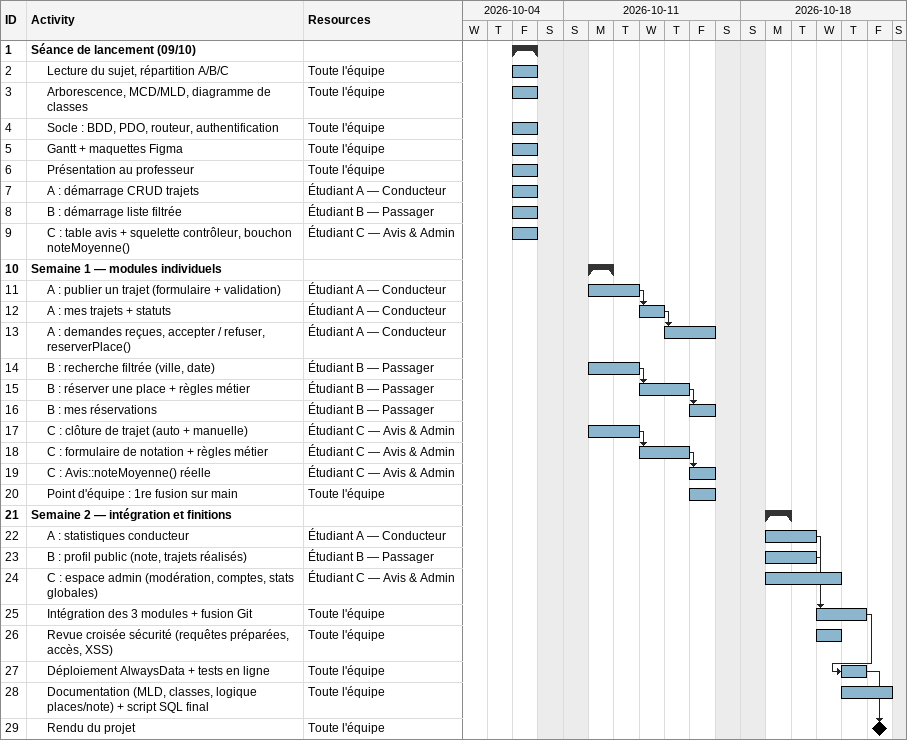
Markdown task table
| ID | Level | Task | Start | Finish | Predecessors | Resources |
|---|---|---|---|---|---|---|
| 1 | 1 | **Séance de lancement (09/10)** | 2026-10-09 | 2026-10-09 |  |  |
| 2 | 2 | Lecture du sujet, répartition A/B/C | 2026-10-09 | 2026-10-09 |  | Toute l'équipe |
| 3 | 2 | Arborescence, MCD/MLD, diagramme de classes | 2026-10-09 | 2026-10-09 |  | Toute l'équipe |
| 4 | 2 | Socle : BDD, PDO, routeur, authentification | 2026-10-09 | 2026-10-09 |  | Toute l'équipe |
| 5 | 2 | Gantt + maquettes Figma | 2026-10-09 | 2026-10-09 |  | Toute l'équipe |
| 6 | 2 | Présentation au professeur | 2026-10-09 | 2026-10-09 |  | Toute l'équipe |
| 7 | 2 | A : démarrage CRUD trajets | 2026-10-09 | 2026-10-09 |  | Étudiant A — Conducteur |
| 8 | 2 | B : démarrage liste filtrée | 2026-10-09 | 2026-10-09 |  | Étudiant B — Passager |
| 9 | 2 | C : table avis + squelette contrôleur, bouchon noteMoyenne() | 2026-10-09 | 2026-10-09 |  | Étudiant C — Avis & Admin |
| 10 | 1 | **Semaine 1 — modules individuels** | 2026-10-12 | 2026-10-12 |  |  |
| 11 | 2 | A : publier un trajet (formulaire + validation) | 2026-10-12 | 2026-10-13 |  | Étudiant A — Conducteur |
| 12 | 2 | A : mes trajets + statuts | 2026-10-14 | 2026-10-14 | 11 | Étudiant A — Conducteur |
| 13 | 2 | A : demandes reçues, accepter / refuser, reserverPlace() | 2026-10-15 | 2026-10-16 | 12 | Étudiant A — Conducteur |
| 14 | 2 | B : recherche filtrée (ville, date) | 2026-10-12 | 2026-10-13 |  | Étudiant B — Passager |
| 15 | 2 | B : réserver une place + règles métier | 2026-10-14 | 2026-10-15 | 14 | Étudiant B — Passager |
| 16 | 2 | B : mes réservations | 2026-10-16 | 2026-10-16 | 15 | Étudiant B — Passager |
| 17 | 2 | C : clôture de trajet (auto + manuelle) | 2026-10-12 | 2026-10-13 |  | Étudiant C — Avis & Admin |
| 18 | 2 | C : formulaire de notation + règles métier | 2026-10-14 | 2026-10-15 | 17 | Étudiant C — Avis & Admin |
| 19 | 2 | C : Avis::noteMoyenne() réelle | 2026-10-16 | 2026-10-16 | 18 | Étudiant C — Avis & Admin |
| 20 | 2 | Point d'équipe : 1re fusion sur main | 2026-10-16 | 2026-10-16 |  | Toute l'équipe |
| 21 | 1 | **Semaine 2 — intégration et finitions** | 2026-10-19 | 2026-10-19 |  |  |
| 22 | 2 | A : statistiques conducteur | 2026-10-19 | 2026-10-20 |  | Étudiant A — Conducteur |
| 23 | 2 | B : profil public (note, trajets réalisés) | 2026-10-19 | 2026-10-20 |  | Étudiant B — Passager |
| 24 | 2 | C : espace admin (modération, comptes, stats globales) | 2026-10-19 | 2026-10-21 |  | Étudiant C — Avis & Admin |
| 25 | 2 | Intégration des 3 modules + fusion Git | 2026-10-21 | 2026-10-22 | 22, 23 | Toute l'équipe |
| 26 | 2 | Revue croisée sécurité (requêtes préparées, accès, XSS) | 2026-10-21 | 2026-10-21 |  | Toute l'équipe |
| 27 | 2 | Déploiement AlwaysData + tests en ligne | 2026-10-22 | 2026-10-22 | 25 | Toute l'équipe |
| 28 | 2 | Documentation (MLD, classes, logique places/note) + script SQL final | 2026-10-22 | 2026-10-23 |  | Toute l'équipe |
| 29 | 2 | Rendu du projet (milestone) | 2026-10-23 | 2026-10-23 | 27 | Toute l'équipe |
